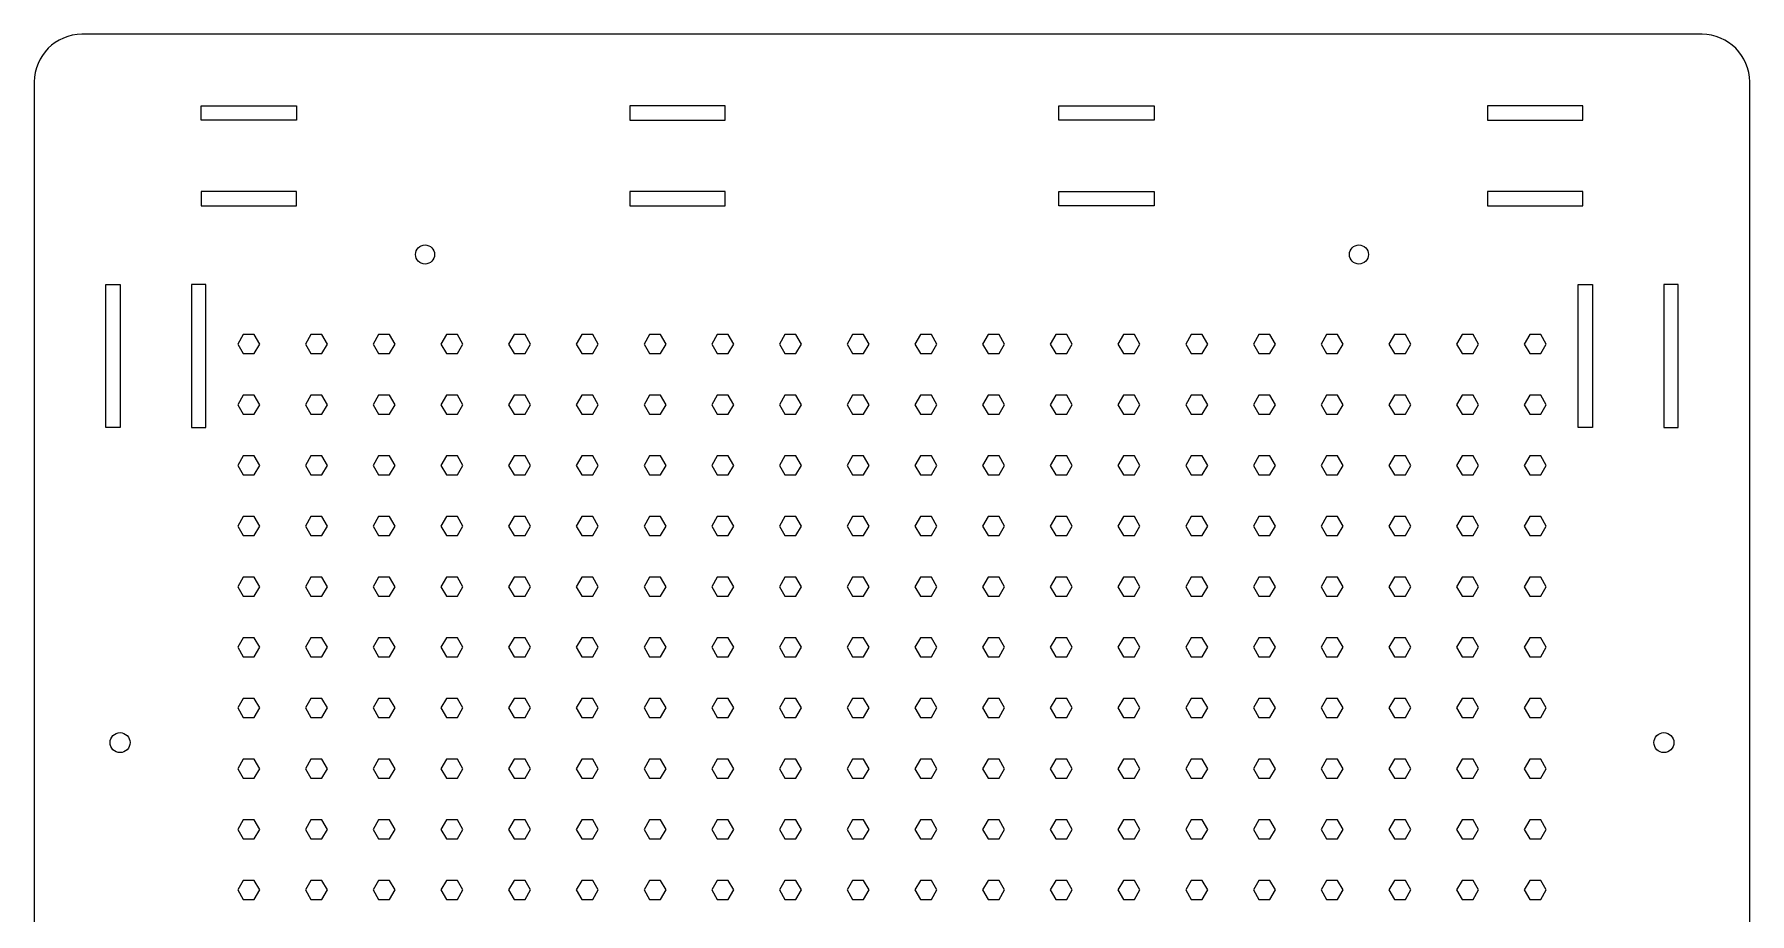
# Model space of a CAD drawing. Header units: millimetres. Extents: x 119 to 479, y 17 to 407.
# Drawn here: x 119.4 to 479.4, y 222.4 to 407 of the extents above; entities that cross this region are included whole.
import ezdxf

# ---------------------------------------------------------------- set-up
doc = ezdxf.new("R2010")
doc.units = ezdxf.units.MM
doc.layers.add('BOT', color=7, linetype='Continuous')
doc.layers.add('Predeterminado', color=7, linetype='Continuous')

# ---------------------------------------------------------------- blocks, each defined once
blk = doc.blocks.new('SE')
at = {"layer": 'BOT', "color": 7, "linetype": 'Continuous'}
for p, q in [((469.42, 406.96), (129.42, 406.96)), ((119.42, 396.96), (119.42, 141.1)), ((479.42, 141.1), (479.42, 396.96)), ((154.42, 388.96), (154.42, 391.96)), ((154.42, 391.96), (174.42, 391.96)), ((174.42, 388.96), (154.42, 388.96)), ((174.42, 391.96), (174.42, 388.96)), ((244.42, 391.96), (244.42, 388.96)), ((264.42, 391.96), (244.42, 391.96)), ((244.42, 388.96), (264.42, 388.96)), ((264.42, 388.96), (264.42, 391.96)), ((334.42, 388.96), (334.42, 391.96)), ((334.42, 391.96), (354.42, 391.96)), ((354.42, 388.96), (334.42, 388.96)), ((354.42, 391.96), (354.42, 388.96)), ((424.42, 391.96), (424.42, 388.96)), ((444.42, 391.96), (424.42, 391.96)), ((424.42, 388.96), (444.42, 388.96)), ((444.42, 388.96), (444.42, 391.96)), ((174.42, 373.96), (154.42, 373.96)), ((154.42, 373.96), (154.42, 370.96)), ((154.42, 370.96), (174.42, 370.96)), ((174.42, 370.96), (174.42, 373.96)), ((244.42, 373.96), (244.42, 370.96)), ((264.42, 373.96), (244.42, 373.96)), ((244.42, 370.96), (264.42, 370.96)), ((264.42, 370.96), (264.42, 373.96)), ((334.42, 370.96), (334.42, 373.96)), ((334.42, 373.96), (354.42, 373.96)), ((354.42, 370.96), (334.42, 370.96)), ((354.42, 373.96), (354.42, 370.96)), ((424.42, 373.96), (424.42, 370.96)), ((444.42, 373.96), (424.42, 373.96)), ((424.42, 370.96), (444.42, 370.96)), ((444.42, 370.96), (444.42, 373.96)), ((134.42, 324.46), (134.42, 354.46)), ((134.42, 354.46), (137.42, 354.46)), ((137.42, 354.46), (137.42, 324.46)), ((155.42, 354.46), (152.42, 354.46)), ((152.42, 354.46), (152.42, 324.46)), ((155.42, 324.46), (155.42, 354.46)), ((443.42, 324.46), (443.42, 354.46)), ((443.42, 354.46), (446.42, 354.46)), ((446.42, 354.46), (446.42, 324.46)), ((464.42, 354.46), (461.42, 354.46)), ((461.42, 354.46), (461.42, 324.46)), ((464.42, 324.46), (464.42, 354.46)), ((163.27, 343.96), (162.12, 341.96)), ((165.58, 343.96), (163.27, 343.96)), ((166.73, 341.96), (165.58, 343.96)), ((177.48, 343.96), (176.33, 341.96)), ((179.79, 343.96), (177.48, 343.96)), ((180.94, 341.96), (179.79, 343.96)), ((191.69, 343.96), (190.54, 341.96)), ((194, 343.96), (191.69, 343.96)), ((195.15, 341.96), (194, 343.96)), ((205.9, 343.96), (204.75, 341.96)), ((208.21, 343.96), (205.9, 343.96)), ((209.37, 341.96), (208.21, 343.96)), ((220.11, 343.96), (218.96, 341.96)), ((222.42, 343.96), (220.11, 343.96)), ((223.58, 341.96), (222.42, 343.96)), ((234.32, 343.96), (233.17, 341.96)), ((236.63, 343.96), (234.32, 343.96)), ((237.79, 341.96), (236.63, 343.96)), ((248.53, 343.96), (247.38, 341.96)), ((250.84, 343.96), (248.53, 343.96)), ((252, 341.96), (250.84, 343.96)), ((262.74, 343.96), (261.59, 341.96)), ((265.05, 343.96), (262.74, 343.96)), ((266.21, 341.96), (265.05, 343.96)), ((276.95, 343.96), (275.8, 341.96)), ((279.26, 343.96), (276.95, 343.96)), ((280.42, 341.96), (279.26, 343.96)), ((291.16, 343.96), (290.01, 341.96)), ((293.47, 343.96), (291.16, 343.96)), ((294.63, 341.96), (293.47, 343.96)), ((305.38, 343.96), (304.22, 341.96)), ((307.68, 343.96), (305.38, 343.96)), ((308.84, 341.96), (307.68, 343.96)), ((319.59, 343.96), (318.43, 341.96)), ((321.89, 343.96), (319.59, 343.96)), ((323.05, 341.96), (321.89, 343.96)), ((333.8, 343.96), (332.64, 341.96)), ((336.11, 343.96), (333.8, 343.96)), ((337.26, 341.96), (336.11, 343.96)), ((348.01, 343.96), (346.85, 341.96)), ((350.32, 343.96), (348.01, 343.96)), ((351.47, 341.96), (350.32, 343.96)), ((362.22, 343.96), (361.06, 341.96)), ((364.53, 343.96), (362.22, 343.96)), ((365.68, 341.96), (364.53, 343.96)), ((376.43, 343.96), (375.27, 341.96)), ((378.74, 343.96), (376.43, 343.96)), ((379.89, 341.96), (378.74, 343.96)), ((390.64, 343.96), (389.48, 341.96)), ((392.95, 343.96), (390.64, 343.96)), ((394.1, 341.96), (392.95, 343.96)), ((404.85, 343.96), (403.69, 341.96)), ((407.16, 343.96), (404.85, 343.96)), ((408.31, 341.96), (407.16, 343.96)), ((419.06, 343.96), (417.9, 341.96)), ((421.37, 343.96), (419.06, 343.96)), ((422.52, 341.96), (421.37, 343.96)), ((433.27, 343.96), (432.12, 341.96)), ((435.58, 343.96), (433.27, 343.96)), ((436.73, 341.96), (435.58, 343.96)), ((162.12, 341.96), (163.27, 339.96)), ((163.27, 339.96), (165.58, 339.96)), ((165.58, 339.96), (166.73, 341.96)), ((176.33, 341.96), (177.48, 339.96)), ((177.48, 339.96), (179.79, 339.96)), ((179.79, 339.96), (180.94, 341.96)), ((190.54, 341.96), (191.69, 339.96)), ((191.69, 339.96), (194, 339.96)), ((194, 339.96), (195.15, 341.96)), ((204.75, 341.96), (205.9, 339.96)), ((205.9, 339.96), (208.21, 339.96)), ((208.21, 339.96), (209.37, 341.96)), ((218.96, 341.96), (220.11, 339.96)), ((220.11, 339.96), (222.42, 339.96)), ((222.42, 339.96), (223.58, 341.96)), ((233.17, 341.96), (234.32, 339.96)), ((234.32, 339.96), (236.63, 339.96)), ((236.63, 339.96), (237.79, 341.96)), ((247.38, 341.96), (248.53, 339.96)), ((248.53, 339.96), (250.84, 339.96)), ((250.84, 339.96), (252, 341.96)), ((261.59, 341.96), (262.74, 339.96)), ((262.74, 339.96), (265.05, 339.96)), ((265.05, 339.96), (266.21, 341.96)), ((275.8, 341.96), (276.95, 339.96)), ((276.95, 339.96), (279.26, 339.96)), ((279.26, 339.96), (280.42, 341.96)), ((290.01, 341.96), (291.16, 339.96)), ((291.16, 339.96), (293.47, 339.96)), ((293.47, 339.96), (294.63, 341.96)), ((304.22, 341.96), (305.38, 339.96)), ((305.38, 339.96), (307.68, 339.96)), ((307.68, 339.96), (308.84, 341.96)), ((318.43, 341.96), (319.59, 339.96)), ((319.59, 339.96), (321.89, 339.96)), ((321.89, 339.96), (323.05, 341.96)), ((332.64, 341.96), (333.8, 339.96)), ((333.8, 339.96), (336.11, 339.96)), ((336.11, 339.96), (337.26, 341.96)), ((346.85, 341.96), (348.01, 339.96)), ((348.01, 339.96), (350.32, 339.96)), ((350.32, 339.96), (351.47, 341.96)), ((361.06, 341.96), (362.22, 339.96)), ((362.22, 339.96), (364.53, 339.96)), ((364.53, 339.96), (365.68, 341.96)), ((375.27, 341.96), (376.43, 339.96)), ((376.43, 339.96), (378.74, 339.96)), ((378.74, 339.96), (379.89, 341.96)), ((389.48, 341.96), (390.64, 339.96)), ((390.64, 339.96), (392.95, 339.96)), ((392.95, 339.96), (394.1, 341.96)), ((403.69, 341.96), (404.85, 339.96)), ((404.85, 339.96), (407.16, 339.96)), ((407.16, 339.96), (408.31, 341.96)), ((417.9, 341.96), (419.06, 339.96)), ((419.06, 339.96), (421.37, 339.96)), ((421.37, 339.96), (422.52, 341.96)), ((432.12, 341.96), (433.27, 339.96)), ((433.27, 339.96), (435.58, 339.96)), ((435.58, 339.96), (436.73, 341.96)), ((163.27, 331.24), (162.12, 329.24)), ((165.58, 331.24), (163.27, 331.24)), ((166.73, 329.24), (165.58, 331.24)), ((177.48, 331.24), (176.33, 329.24)), ((179.79, 331.24), (177.48, 331.24)), ((180.94, 329.24), (179.79, 331.24)), ((191.69, 331.24), (190.54, 329.24)), ((194, 331.24), (191.69, 331.24)), ((195.15, 329.24), (194, 331.24)), ((205.9, 331.24), (204.75, 329.24)), ((208.21, 331.24), (205.9, 331.24)), ((209.37, 329.24), (208.21, 331.24)), ((220.11, 331.24), (218.96, 329.24)), ((222.42, 331.24), (220.11, 331.24)), ((223.58, 329.24), (222.42, 331.24)), ((234.32, 331.24), (233.17, 329.24)), ((236.63, 331.24), (234.32, 331.24)), ((237.79, 329.24), (236.63, 331.24)), ((248.53, 331.24), (247.38, 329.24)), ((250.84, 331.24), (248.53, 331.24)), ((252, 329.24), (250.84, 331.24)), ((262.74, 331.24), (261.59, 329.24)), ((265.05, 331.24), (262.74, 331.24)), ((266.21, 329.24), (265.05, 331.24)), ((276.95, 331.24), (275.8, 329.24)), ((279.26, 331.24), (276.95, 331.24)), ((280.42, 329.24), (279.26, 331.24)), ((291.16, 331.24), (290.01, 329.24)), ((293.47, 331.24), (291.16, 331.24)), ((294.63, 329.24), (293.47, 331.24)), ((305.38, 331.24), (304.22, 329.24)), ((307.68, 331.24), (305.38, 331.24)), ((308.84, 329.24), (307.68, 331.24)), ((319.59, 331.24), (318.43, 329.24)), ((321.89, 331.24), (319.59, 331.24)), ((323.05, 329.24), (321.89, 331.24)), ((333.8, 331.24), (332.64, 329.24)), ((336.11, 331.24), (333.8, 331.24)), ((337.26, 329.24), (336.11, 331.24)), ((348.01, 331.24), (346.85, 329.24)), ((350.32, 331.24), (348.01, 331.24)), ((351.47, 329.24), (350.32, 331.24)), ((362.22, 331.24), (361.06, 329.24)), ((364.53, 331.24), (362.22, 331.24)), ((365.68, 329.24), (364.53, 331.24)), ((376.43, 331.24), (375.27, 329.24)), ((378.74, 331.24), (376.43, 331.24)), ((379.89, 329.24), (378.74, 331.24)), ((390.64, 331.24), (389.48, 329.24)), ((392.95, 331.24), (390.64, 331.24)), ((394.1, 329.24), (392.95, 331.24)), ((404.85, 331.24), (403.69, 329.24)), ((407.16, 331.24), (404.85, 331.24)), ((408.31, 329.24), (407.16, 331.24)), ((419.06, 331.24), (417.9, 329.24)), ((421.37, 331.24), (419.06, 331.24)), ((422.52, 329.24), (421.37, 331.24)), ((433.27, 331.24), (432.12, 329.24)), ((435.58, 331.24), (433.27, 331.24)), ((436.73, 329.24), (435.58, 331.24)), ((162.12, 329.24), (163.27, 327.24)), ((165.58, 327.24), (166.73, 329.24)), ((176.33, 329.24), (177.48, 327.24)), ((179.79, 327.24), (180.94, 329.24)), ((190.54, 329.24), (191.69, 327.24)), ((194, 327.24), (195.15, 329.24)), ((204.75, 329.24), (205.9, 327.24)), ((208.21, 327.24), (209.37, 329.24)), ((218.96, 329.24), (220.11, 327.24)), ((222.42, 327.24), (223.58, 329.24)), ((233.17, 329.24), (234.32, 327.24)), ((236.63, 327.24), (237.79, 329.24)), ((247.38, 329.24), (248.53, 327.24)), ((250.84, 327.24), (252, 329.24)), ((261.59, 329.24), (262.74, 327.24)), ((265.05, 327.24), (266.21, 329.24)), ((275.8, 329.24), (276.95, 327.24)), ((279.26, 327.24), (280.42, 329.24)), ((290.01, 329.24), (291.16, 327.24)), ((293.47, 327.24), (294.63, 329.24)), ((304.22, 329.24), (305.38, 327.24)), ((307.68, 327.24), (308.84, 329.24)), ((318.43, 329.24), (319.59, 327.24)), ((321.89, 327.24), (323.05, 329.24)), ((332.64, 329.24), (333.8, 327.24)), ((336.11, 327.24), (337.26, 329.24)), ((346.85, 329.24), (348.01, 327.24)), ((350.32, 327.24), (351.47, 329.24)), ((361.06, 329.24), (362.22, 327.24)), ((364.53, 327.24), (365.68, 329.24)), ((375.27, 329.24), (376.43, 327.24)), ((378.74, 327.24), (379.89, 329.24)), ((389.48, 329.24), (390.64, 327.24)), ((392.95, 327.24), (394.1, 329.24)), ((403.69, 329.24), (404.85, 327.24)), ((407.16, 327.24), (408.31, 329.24)), ((417.9, 329.24), (419.06, 327.24)), ((421.37, 327.24), (422.52, 329.24)), ((432.12, 329.24), (433.27, 327.24)), ((435.58, 327.24), (436.73, 329.24)), ((137.42, 324.46), (134.42, 324.46)), ((152.42, 324.46), (155.42, 324.46)), ((163.27, 327.24), (165.58, 327.24)), ((177.48, 327.24), (179.79, 327.24)), ((191.69, 327.24), (194, 327.24)), ((205.9, 327.24), (208.21, 327.24)), ((220.11, 327.24), (222.42, 327.24)), ((234.32, 327.24), (236.63, 327.24)), ((248.53, 327.24), (250.84, 327.24)), ((262.74, 327.24), (265.05, 327.24)), ((276.95, 327.24), (279.26, 327.24)), ((291.16, 327.24), (293.47, 327.24)), ((305.38, 327.24), (307.68, 327.24)), ((319.59, 327.24), (321.89, 327.24)), ((333.8, 327.24), (336.11, 327.24)), ((348.01, 327.24), (350.32, 327.24)), ((362.22, 327.24), (364.53, 327.24)), ((376.43, 327.24), (378.74, 327.24)), ((390.64, 327.24), (392.95, 327.24)), ((404.85, 327.24), (407.16, 327.24)), ((419.06, 327.24), (421.37, 327.24)), ((433.27, 327.24), (435.58, 327.24)), ((446.42, 324.46), (443.42, 324.46)), ((461.42, 324.46), (464.42, 324.46)), ((163.27, 318.51), (162.12, 316.51)), ((165.58, 318.51), (163.27, 318.51)), ((166.73, 316.51), (165.58, 318.51)), ((177.48, 318.51), (176.33, 316.51)), ((179.79, 318.51), (177.48, 318.51)), ((180.94, 316.51), (179.79, 318.51)), ((191.69, 318.51), (190.54, 316.51)), ((194, 318.51), (191.69, 318.51)), ((195.15, 316.51), (194, 318.51)), ((205.9, 318.51), (204.75, 316.51)), ((208.21, 318.51), (205.9, 318.51)), ((209.37, 316.51), (208.21, 318.51)), ((220.11, 318.51), (218.96, 316.51)), ((222.42, 318.51), (220.11, 318.51)), ((223.58, 316.51), (222.42, 318.51)), ((234.32, 318.51), (233.17, 316.51)), ((236.63, 318.51), (234.32, 318.51)), ((237.79, 316.51), (236.63, 318.51)), ((248.53, 318.51), (247.38, 316.51)), ((250.84, 318.51), (248.53, 318.51)), ((252, 316.51), (250.84, 318.51)), ((262.74, 318.51), (261.59, 316.51)), ((265.05, 318.51), (262.74, 318.51)), ((266.21, 316.51), (265.05, 318.51)), ((276.95, 318.51), (275.8, 316.51)), ((279.26, 318.51), (276.95, 318.51)), ((280.42, 316.51), (279.26, 318.51)), ((291.16, 318.51), (290.01, 316.51)), ((293.47, 318.51), (291.16, 318.51)), ((294.63, 316.51), (293.47, 318.51)), ((305.38, 318.51), (304.22, 316.51)), ((307.68, 318.51), (305.38, 318.51)), ((308.84, 316.51), (307.68, 318.51)), ((319.59, 318.51), (318.43, 316.51)), ((321.89, 318.51), (319.59, 318.51)), ((323.05, 316.51), (321.89, 318.51)), ((333.8, 318.51), (332.64, 316.51)), ((336.11, 318.51), (333.8, 318.51)), ((337.26, 316.51), (336.11, 318.51)), ((348.01, 318.51), (346.85, 316.51)), ((350.32, 318.51), (348.01, 318.51)), ((351.47, 316.51), (350.32, 318.51)), ((362.22, 318.51), (361.06, 316.51)), ((364.53, 318.51), (362.22, 318.51)), ((365.68, 316.51), (364.53, 318.51)), ((376.43, 318.51), (375.27, 316.51)), ((378.74, 318.51), (376.43, 318.51)), ((379.89, 316.51), (378.74, 318.51)), ((390.64, 318.51), (389.48, 316.51)), ((392.95, 318.51), (390.64, 318.51)), ((394.1, 316.51), (392.95, 318.51)), ((404.85, 318.51), (403.69, 316.51)), ((407.16, 318.51), (404.85, 318.51)), ((408.31, 316.51), (407.16, 318.51)), ((419.06, 318.51), (417.9, 316.51)), ((421.37, 318.51), (419.06, 318.51)), ((422.52, 316.51), (421.37, 318.51)), ((433.27, 318.51), (432.12, 316.51)), ((435.58, 318.51), (433.27, 318.51)), ((436.73, 316.51), (435.58, 318.51)), ((162.12, 316.51), (163.27, 314.51)), ((163.27, 314.51), (165.58, 314.51)), ((165.58, 314.51), (166.73, 316.51)), ((176.33, 316.51), (177.48, 314.51)), ((177.48, 314.51), (179.79, 314.51)), ((179.79, 314.51), (180.94, 316.51)), ((190.54, 316.51), (191.69, 314.51)), ((191.69, 314.51), (194, 314.51)), ((194, 314.51), (195.15, 316.51)), ((204.75, 316.51), (205.9, 314.51)), ((205.9, 314.51), (208.21, 314.51)), ((208.21, 314.51), (209.37, 316.51)), ((218.96, 316.51), (220.11, 314.51)), ((220.11, 314.51), (222.42, 314.51)), ((222.42, 314.51), (223.58, 316.51)), ((233.17, 316.51), (234.32, 314.51)), ((234.32, 314.51), (236.63, 314.51)), ((236.63, 314.51), (237.79, 316.51)), ((247.38, 316.51), (248.53, 314.51)), ((248.53, 314.51), (250.84, 314.51)), ((250.84, 314.51), (252, 316.51)), ((261.59, 316.51), (262.74, 314.51)), ((262.74, 314.51), (265.05, 314.51)), ((265.05, 314.51), (266.21, 316.51)), ((275.8, 316.51), (276.95, 314.51)), ((276.95, 314.51), (279.26, 314.51)), ((279.26, 314.51), (280.42, 316.51)), ((290.01, 316.51), (291.16, 314.51)), ((291.16, 314.51), (293.47, 314.51)), ((293.47, 314.51), (294.63, 316.51)), ((304.22, 316.51), (305.38, 314.51)), ((305.38, 314.51), (307.68, 314.51)), ((307.68, 314.51), (308.84, 316.51)), ((318.43, 316.51), (319.59, 314.51)), ((319.59, 314.51), (321.89, 314.51)), ((321.89, 314.51), (323.05, 316.51)), ((332.64, 316.51), (333.8, 314.51)), ((333.8, 314.51), (336.11, 314.51)), ((336.11, 314.51), (337.26, 316.51)), ((346.85, 316.51), (348.01, 314.51)), ((348.01, 314.51), (350.32, 314.51)), ((350.32, 314.51), (351.47, 316.51)), ((361.06, 316.51), (362.22, 314.51)), ((362.22, 314.51), (364.53, 314.51)), ((364.53, 314.51), (365.68, 316.51)), ((375.27, 316.51), (376.43, 314.51)), ((376.43, 314.51), (378.74, 314.51)), ((378.74, 314.51), (379.89, 316.51)), ((389.48, 316.51), (390.64, 314.51)), ((390.64, 314.51), (392.95, 314.51)), ((392.95, 314.51), (394.1, 316.51)), ((403.69, 316.51), (404.85, 314.51)), ((404.85, 314.51), (407.16, 314.51)), ((407.16, 314.51), (408.31, 316.51)), ((417.9, 316.51), (419.06, 314.51)), ((419.06, 314.51), (421.37, 314.51)), ((421.37, 314.51), (422.52, 316.51)), ((432.12, 316.51), (433.27, 314.51)), ((433.27, 314.51), (435.58, 314.51)), ((435.58, 314.51), (436.73, 316.51)), ((163.27, 305.78), (162.12, 303.78)), ((162.12, 303.78), (163.27, 301.78)), ((165.58, 305.78), (163.27, 305.78)), ((166.73, 303.78), (165.58, 305.78)), ((165.58, 301.78), (166.73, 303.78)), ((177.48, 305.78), (176.33, 303.78)), ((176.33, 303.78), (177.48, 301.78)), ((179.79, 305.78), (177.48, 305.78)), ((180.94, 303.78), (179.79, 305.78)), ((179.79, 301.78), (180.94, 303.78)), ((191.69, 305.78), (190.54, 303.78)), ((190.54, 303.78), (191.69, 301.78)), ((194, 305.78), (191.69, 305.78)), ((195.15, 303.78), (194, 305.78)), ((194, 301.78), (195.15, 303.78)), ((205.9, 305.78), (204.75, 303.78)), ((204.75, 303.78), (205.9, 301.78)), ((208.21, 305.78), (205.9, 305.78)), ((209.37, 303.78), (208.21, 305.78)), ((208.21, 301.78), (209.37, 303.78)), ((220.11, 305.78), (218.96, 303.78)), ((218.96, 303.78), (220.11, 301.78)), ((222.42, 305.78), (220.11, 305.78)), ((223.58, 303.78), (222.42, 305.78)), ((222.42, 301.78), (223.58, 303.78)), ((234.32, 305.78), (233.17, 303.78)), ((233.17, 303.78), (234.32, 301.78)), ((236.63, 305.78), (234.32, 305.78)), ((237.79, 303.78), (236.63, 305.78)), ((236.63, 301.78), (237.79, 303.78)), ((248.53, 305.78), (247.38, 303.78)), ((247.38, 303.78), (248.53, 301.78)), ((250.84, 305.78), (248.53, 305.78)), ((252, 303.78), (250.84, 305.78)), ((250.84, 301.78), (252, 303.78)), ((262.74, 305.78), (261.59, 303.78)), ((261.59, 303.78), (262.74, 301.78)), ((265.05, 305.78), (262.74, 305.78)), ((266.21, 303.78), (265.05, 305.78)), ((265.05, 301.78), (266.21, 303.78)), ((276.95, 305.78), (275.8, 303.78)), ((275.8, 303.78), (276.95, 301.78)), ((279.26, 305.78), (276.95, 305.78)), ((280.42, 303.78), (279.26, 305.78)), ((279.26, 301.78), (280.42, 303.78)), ((291.16, 305.78), (290.01, 303.78)), ((290.01, 303.78), (291.16, 301.78)), ((293.47, 305.78), (291.16, 305.78)), ((294.63, 303.78), (293.47, 305.78)), ((293.47, 301.78), (294.63, 303.78)), ((305.38, 305.78), (304.22, 303.78)), ((304.22, 303.78), (305.38, 301.78)), ((307.68, 305.78), (305.38, 305.78)), ((308.84, 303.78), (307.68, 305.78)), ((307.68, 301.78), (308.84, 303.78)), ((319.59, 305.78), (318.43, 303.78)), ((318.43, 303.78), (319.59, 301.78)), ((321.89, 305.78), (319.59, 305.78)), ((323.05, 303.78), (321.89, 305.78)), ((321.89, 301.78), (323.05, 303.78)), ((333.8, 305.78), (332.64, 303.78)), ((332.64, 303.78), (333.8, 301.78)), ((336.11, 305.78), (333.8, 305.78)), ((337.26, 303.78), (336.11, 305.78)), ((336.11, 301.78), (337.26, 303.78)), ((348.01, 305.78), (346.85, 303.78)), ((346.85, 303.78), (348.01, 301.78)), ((350.32, 305.78), (348.01, 305.78)), ((351.47, 303.78), (350.32, 305.78)), ((350.32, 301.78), (351.47, 303.78)), ((362.22, 305.78), (361.06, 303.78)), ((361.06, 303.78), (362.22, 301.78)), ((364.53, 305.78), (362.22, 305.78)), ((365.68, 303.78), (364.53, 305.78)), ((364.53, 301.78), (365.68, 303.78)), ((376.43, 305.78), (375.27, 303.78)), ((375.27, 303.78), (376.43, 301.78)), ((378.74, 305.78), (376.43, 305.78)), ((379.89, 303.78), (378.74, 305.78)), ((378.74, 301.78), (379.89, 303.78)), ((390.64, 305.78), (389.48, 303.78)), ((389.48, 303.78), (390.64, 301.78)), ((392.95, 305.78), (390.64, 305.78)), ((394.1, 303.78), (392.95, 305.78)), ((392.95, 301.78), (394.1, 303.78)), ((404.85, 305.78), (403.69, 303.78)), ((403.69, 303.78), (404.85, 301.78)), ((407.16, 305.78), (404.85, 305.78)), ((408.31, 303.78), (407.16, 305.78)), ((407.16, 301.78), (408.31, 303.78)), ((419.06, 305.78), (417.9, 303.78)), ((417.9, 303.78), (419.06, 301.78)), ((421.37, 305.78), (419.06, 305.78)), ((422.52, 303.78), (421.37, 305.78)), ((421.37, 301.78), (422.52, 303.78)), ((433.27, 305.78), (432.12, 303.78)), ((432.12, 303.78), (433.27, 301.78)), ((435.58, 305.78), (433.27, 305.78)), ((436.73, 303.78), (435.58, 305.78)), ((435.58, 301.78), (436.73, 303.78)), ((163.27, 301.78), (165.58, 301.78)), ((177.48, 301.78), (179.79, 301.78)), ((191.69, 301.78), (194, 301.78)), ((205.9, 301.78), (208.21, 301.78)), ((220.11, 301.78), (222.42, 301.78)), ((234.32, 301.78), (236.63, 301.78)), ((248.53, 301.78), (250.84, 301.78)), ((262.74, 301.78), (265.05, 301.78)), ((276.95, 301.78), (279.26, 301.78)), ((291.16, 301.78), (293.47, 301.78)), ((305.38, 301.78), (307.68, 301.78)), ((319.59, 301.78), (321.89, 301.78)), ((333.8, 301.78), (336.11, 301.78)), ((348.01, 301.78), (350.32, 301.78)), ((362.22, 301.78), (364.53, 301.78)), ((376.43, 301.78), (378.74, 301.78)), ((390.64, 301.78), (392.95, 301.78)), ((404.85, 301.78), (407.16, 301.78)), ((419.06, 301.78), (421.37, 301.78)), ((433.27, 301.78), (435.58, 301.78)), ((163.27, 293.05), (162.12, 291.05)), ((165.58, 293.05), (163.27, 293.05)), ((166.73, 291.05), (165.58, 293.05)), ((177.48, 293.05), (176.33, 291.05)), ((179.79, 293.05), (177.48, 293.05)), ((180.94, 291.05), (179.79, 293.05)), ((191.69, 293.05), (190.54, 291.05)), ((194, 293.05), (191.69, 293.05)), ((195.15, 291.05), (194, 293.05)), ((205.9, 293.05), (204.75, 291.05)), ((208.21, 293.05), (205.9, 293.05)), ((209.37, 291.05), (208.21, 293.05)), ((220.11, 293.05), (218.96, 291.05)), ((222.42, 293.05), (220.11, 293.05)), ((223.58, 291.05), (222.42, 293.05)), ((234.32, 293.05), (233.17, 291.05)), ((236.63, 293.05), (234.32, 293.05)), ((237.79, 291.05), (236.63, 293.05)), ((248.53, 293.05), (247.38, 291.05)), ((250.84, 293.05), (248.53, 293.05)), ((252, 291.05), (250.84, 293.05)), ((262.74, 293.05), (261.59, 291.05)), ((265.05, 293.05), (262.74, 293.05)), ((266.21, 291.05), (265.05, 293.05)), ((276.95, 293.05), (275.8, 291.05)), ((279.26, 293.05), (276.95, 293.05)), ((280.42, 291.05), (279.26, 293.05)), ((291.16, 293.05), (290.01, 291.05)), ((293.47, 293.05), (291.16, 293.05)), ((294.63, 291.05), (293.47, 293.05)), ((305.38, 293.05), (304.22, 291.05)), ((307.68, 293.05), (305.38, 293.05)), ((308.84, 291.05), (307.68, 293.05)), ((319.59, 293.05), (318.43, 291.05)), ((321.89, 293.05), (319.59, 293.05)), ((323.05, 291.05), (321.89, 293.05)), ((333.8, 293.05), (332.64, 291.05)), ((336.11, 293.05), (333.8, 293.05)), ((337.26, 291.05), (336.11, 293.05)), ((348.01, 293.05), (346.85, 291.05)), ((350.32, 293.05), (348.01, 293.05)), ((351.47, 291.05), (350.32, 293.05)), ((362.22, 293.05), (361.06, 291.05)), ((364.53, 293.05), (362.22, 293.05)), ((365.68, 291.05), (364.53, 293.05)), ((376.43, 293.05), (375.27, 291.05)), ((378.74, 293.05), (376.43, 293.05)), ((379.89, 291.05), (378.74, 293.05)), ((390.64, 293.05), (389.48, 291.05)), ((392.95, 293.05), (390.64, 293.05)), ((394.1, 291.05), (392.95, 293.05)), ((404.85, 293.05), (403.69, 291.05)), ((407.16, 293.05), (404.85, 293.05)), ((408.31, 291.05), (407.16, 293.05)), ((419.06, 293.05), (417.9, 291.05)), ((421.37, 293.05), (419.06, 293.05)), ((422.52, 291.05), (421.37, 293.05)), ((433.27, 293.05), (432.12, 291.05)), ((435.58, 293.05), (433.27, 293.05)), ((436.73, 291.05), (435.58, 293.05)), ((162.12, 291.05), (163.27, 289.05)), ((163.27, 289.05), (165.58, 289.05)), ((165.58, 289.05), (166.73, 291.05)), ((176.33, 291.05), (177.48, 289.05)), ((177.48, 289.05), (179.79, 289.05)), ((179.79, 289.05), (180.94, 291.05)), ((190.54, 291.05), (191.69, 289.05)), ((191.69, 289.05), (194, 289.05)), ((194, 289.05), (195.15, 291.05)), ((204.75, 291.05), (205.9, 289.05)), ((205.9, 289.05), (208.21, 289.05)), ((208.21, 289.05), (209.37, 291.05)), ((218.96, 291.05), (220.11, 289.05)), ((220.11, 289.05), (222.42, 289.05)), ((222.42, 289.05), (223.58, 291.05)), ((233.17, 291.05), (234.32, 289.05)), ((234.32, 289.05), (236.63, 289.05)), ((236.63, 289.05), (237.79, 291.05)), ((247.38, 291.05), (248.53, 289.05)), ((248.53, 289.05), (250.84, 289.05)), ((250.84, 289.05), (252, 291.05)), ((261.59, 291.05), (262.74, 289.05)), ((262.74, 289.05), (265.05, 289.05)), ((265.05, 289.05), (266.21, 291.05)), ((275.8, 291.05), (276.95, 289.05)), ((276.95, 289.05), (279.26, 289.05)), ((279.26, 289.05), (280.42, 291.05)), ((290.01, 291.05), (291.16, 289.05)), ((291.16, 289.05), (293.47, 289.05)), ((293.47, 289.05), (294.63, 291.05)), ((304.22, 291.05), (305.38, 289.05)), ((305.38, 289.05), (307.68, 289.05)), ((307.68, 289.05), (308.84, 291.05)), ((318.43, 291.05), (319.59, 289.05)), ((319.59, 289.05), (321.89, 289.05)), ((321.89, 289.05), (323.05, 291.05)), ((332.64, 291.05), (333.8, 289.05)), ((333.8, 289.05), (336.11, 289.05)), ((336.11, 289.05), (337.26, 291.05)), ((346.85, 291.05), (348.01, 289.05)), ((348.01, 289.05), (350.32, 289.05)), ((350.32, 289.05), (351.47, 291.05)), ((361.06, 291.05), (362.22, 289.05)), ((362.22, 289.05), (364.53, 289.05)), ((364.53, 289.05), (365.68, 291.05)), ((375.27, 291.05), (376.43, 289.05)), ((376.43, 289.05), (378.74, 289.05)), ((378.74, 289.05), (379.89, 291.05)), ((389.48, 291.05), (390.64, 289.05)), ((390.64, 289.05), (392.95, 289.05)), ((392.95, 289.05), (394.1, 291.05)), ((403.69, 291.05), (404.85, 289.05)), ((404.85, 289.05), (407.16, 289.05)), ((407.16, 289.05), (408.31, 291.05)), ((417.9, 291.05), (419.06, 289.05)), ((419.06, 289.05), (421.37, 289.05)), ((421.37, 289.05), (422.52, 291.05)), ((432.12, 291.05), (433.27, 289.05)), ((433.27, 289.05), (435.58, 289.05)), ((435.58, 289.05), (436.73, 291.05)), ((163.27, 280.33), (162.12, 278.33)), ((162.12, 278.33), (163.27, 276.33)), ((165.58, 280.33), (163.27, 280.33)), ((166.73, 278.33), (165.58, 280.33)), ((165.58, 276.33), (166.73, 278.33)), ((177.48, 280.33), (176.33, 278.33)), ((176.33, 278.33), (177.48, 276.33)), ((179.79, 280.33), (177.48, 280.33)), ((180.94, 278.33), (179.79, 280.33)), ((179.79, 276.33), (180.94, 278.33)), ((191.69, 280.33), (190.54, 278.33)), ((190.54, 278.33), (191.69, 276.33)), ((194, 280.33), (191.69, 280.33)), ((195.15, 278.33), (194, 280.33)), ((194, 276.33), (195.15, 278.33)), ((205.9, 280.33), (204.75, 278.33)), ((204.75, 278.33), (205.9, 276.33)), ((208.21, 280.33), (205.9, 280.33)), ((209.37, 278.33), (208.21, 280.33)), ((208.21, 276.33), (209.37, 278.33)), ((220.11, 280.33), (218.96, 278.33)), ((218.96, 278.33), (220.11, 276.33)), ((222.42, 280.33), (220.11, 280.33)), ((223.58, 278.33), (222.42, 280.33)), ((222.42, 276.33), (223.58, 278.33)), ((234.32, 280.33), (233.17, 278.33)), ((233.17, 278.33), (234.32, 276.33)), ((236.63, 280.33), (234.32, 280.33)), ((237.79, 278.33), (236.63, 280.33)), ((236.63, 276.33), (237.79, 278.33)), ((248.53, 280.33), (247.38, 278.33)), ((247.38, 278.33), (248.53, 276.33)), ((250.84, 280.33), (248.53, 280.33)), ((252, 278.33), (250.84, 280.33)), ((250.84, 276.33), (252, 278.33)), ((262.74, 280.33), (261.59, 278.33)), ((261.59, 278.33), (262.74, 276.33)), ((265.05, 280.33), (262.74, 280.33)), ((266.21, 278.33), (265.05, 280.33)), ((265.05, 276.33), (266.21, 278.33)), ((276.95, 280.33), (275.8, 278.33)), ((275.8, 278.33), (276.95, 276.33)), ((279.26, 280.33), (276.95, 280.33)), ((280.42, 278.33), (279.26, 280.33)), ((279.26, 276.33), (280.42, 278.33)), ((291.16, 280.33), (290.01, 278.33)), ((290.01, 278.33), (291.16, 276.33)), ((293.47, 280.33), (291.16, 280.33)), ((294.63, 278.33), (293.47, 280.33)), ((293.47, 276.33), (294.63, 278.33)), ((305.38, 280.33), (304.22, 278.33)), ((304.22, 278.33), (305.38, 276.33)), ((307.68, 280.33), (305.38, 280.33)), ((308.84, 278.33), (307.68, 280.33)), ((307.68, 276.33), (308.84, 278.33)), ((319.59, 280.33), (318.43, 278.33)), ((318.43, 278.33), (319.59, 276.33)), ((321.89, 280.33), (319.59, 280.33)), ((323.05, 278.33), (321.89, 280.33)), ((321.89, 276.33), (323.05, 278.33)), ((333.8, 280.33), (332.64, 278.33)), ((332.64, 278.33), (333.8, 276.33)), ((336.11, 280.33), (333.8, 280.33)), ((337.26, 278.33), (336.11, 280.33)), ((336.11, 276.33), (337.26, 278.33)), ((348.01, 280.33), (346.85, 278.33)), ((346.85, 278.33), (348.01, 276.33)), ((350.32, 280.33), (348.01, 280.33)), ((351.47, 278.33), (350.32, 280.33)), ((350.32, 276.33), (351.47, 278.33)), ((362.22, 280.33), (361.06, 278.33)), ((361.06, 278.33), (362.22, 276.33)), ((364.53, 280.33), (362.22, 280.33)), ((365.68, 278.33), (364.53, 280.33)), ((364.53, 276.33), (365.68, 278.33)), ((376.43, 280.33), (375.27, 278.33)), ((375.27, 278.33), (376.43, 276.33)), ((378.74, 280.33), (376.43, 280.33)), ((379.89, 278.33), (378.74, 280.33)), ((378.74, 276.33), (379.89, 278.33)), ((390.64, 280.33), (389.48, 278.33)), ((389.48, 278.33), (390.64, 276.33)), ((392.95, 280.33), (390.64, 280.33)), ((394.1, 278.33), (392.95, 280.33)), ((392.95, 276.33), (394.1, 278.33)), ((404.85, 280.33), (403.69, 278.33)), ((403.69, 278.33), (404.85, 276.33)), ((407.16, 280.33), (404.85, 280.33)), ((408.31, 278.33), (407.16, 280.33)), ((407.16, 276.33), (408.31, 278.33)), ((419.06, 280.33), (417.9, 278.33)), ((417.9, 278.33), (419.06, 276.33)), ((421.37, 280.33), (419.06, 280.33)), ((422.52, 278.33), (421.37, 280.33)), ((421.37, 276.33), (422.52, 278.33)), ((433.27, 280.33), (432.12, 278.33)), ((432.12, 278.33), (433.27, 276.33)), ((435.58, 280.33), (433.27, 280.33)), ((436.73, 278.33), (435.58, 280.33)), ((435.58, 276.33), (436.73, 278.33)), ((163.27, 276.33), (165.58, 276.33)), ((177.48, 276.33), (179.79, 276.33)), ((191.69, 276.33), (194, 276.33)), ((205.9, 276.33), (208.21, 276.33)), ((220.11, 276.33), (222.42, 276.33)), ((234.32, 276.33), (236.63, 276.33)), ((248.53, 276.33), (250.84, 276.33)), ((262.74, 276.33), (265.05, 276.33)), ((276.95, 276.33), (279.26, 276.33)), ((291.16, 276.33), (293.47, 276.33)), ((305.38, 276.33), (307.68, 276.33)), ((319.59, 276.33), (321.89, 276.33)), ((333.8, 276.33), (336.11, 276.33)), ((348.01, 276.33), (350.32, 276.33)), ((362.22, 276.33), (364.53, 276.33)), ((376.43, 276.33), (378.74, 276.33)), ((390.64, 276.33), (392.95, 276.33)), ((404.85, 276.33), (407.16, 276.33)), ((419.06, 276.33), (421.37, 276.33)), ((433.27, 276.33), (435.58, 276.33)), ((163.27, 267.6), (162.12, 265.6)), ((165.58, 267.6), (163.27, 267.6)), ((166.73, 265.6), (165.58, 267.6)), ((177.48, 267.6), (176.33, 265.6)), ((179.79, 267.6), (177.48, 267.6)), ((180.94, 265.6), (179.79, 267.6)), ((191.69, 267.6), (190.54, 265.6)), ((194, 267.6), (191.69, 267.6)), ((195.15, 265.6), (194, 267.6)), ((205.9, 267.6), (204.75, 265.6)), ((208.21, 267.6), (205.9, 267.6)), ((209.37, 265.6), (208.21, 267.6)), ((220.11, 267.6), (218.96, 265.6)), ((222.42, 267.6), (220.11, 267.6)), ((223.58, 265.6), (222.42, 267.6)), ((234.32, 267.6), (233.17, 265.6)), ((236.63, 267.6), (234.32, 267.6)), ((237.79, 265.6), (236.63, 267.6)), ((248.53, 267.6), (247.38, 265.6)), ((250.84, 267.6), (248.53, 267.6)), ((252, 265.6), (250.84, 267.6)), ((262.74, 267.6), (261.59, 265.6)), ((265.05, 267.6), (262.74, 267.6)), ((266.21, 265.6), (265.05, 267.6)), ((276.95, 267.6), (275.8, 265.6)), ((279.26, 267.6), (276.95, 267.6)), ((280.42, 265.6), (279.26, 267.6)), ((291.16, 267.6), (290.01, 265.6)), ((293.47, 267.6), (291.16, 267.6)), ((294.63, 265.6), (293.47, 267.6)), ((305.38, 267.6), (304.22, 265.6)), ((307.68, 267.6), (305.38, 267.6)), ((308.84, 265.6), (307.68, 267.6)), ((319.59, 267.6), (318.43, 265.6)), ((321.89, 267.6), (319.59, 267.6)), ((323.05, 265.6), (321.89, 267.6)), ((333.8, 267.6), (332.64, 265.6)), ((336.11, 267.6), (333.8, 267.6)), ((337.26, 265.6), (336.11, 267.6)), ((348.01, 267.6), (346.85, 265.6)), ((350.32, 267.6), (348.01, 267.6)), ((351.47, 265.6), (350.32, 267.6)), ((362.22, 267.6), (361.06, 265.6)), ((364.53, 267.6), (362.22, 267.6)), ((365.68, 265.6), (364.53, 267.6)), ((376.43, 267.6), (375.27, 265.6)), ((378.74, 267.6), (376.43, 267.6)), ((379.89, 265.6), (378.74, 267.6)), ((390.64, 267.6), (389.48, 265.6)), ((392.95, 267.6), (390.64, 267.6)), ((394.1, 265.6), (392.95, 267.6)), ((404.85, 267.6), (403.69, 265.6)), ((407.16, 267.6), (404.85, 267.6)), ((408.31, 265.6), (407.16, 267.6)), ((419.06, 267.6), (417.9, 265.6)), ((421.37, 267.6), (419.06, 267.6)), ((422.52, 265.6), (421.37, 267.6)), ((433.27, 267.6), (432.12, 265.6)), ((435.58, 267.6), (433.27, 267.6)), ((436.73, 265.6), (435.58, 267.6)), ((162.12, 265.6), (163.27, 263.6)), ((163.27, 263.6), (165.58, 263.6)), ((165.58, 263.6), (166.73, 265.6)), ((176.33, 265.6), (177.48, 263.6)), ((177.48, 263.6), (179.79, 263.6)), ((179.79, 263.6), (180.94, 265.6)), ((190.54, 265.6), (191.69, 263.6)), ((191.69, 263.6), (194, 263.6)), ((194, 263.6), (195.15, 265.6)), ((204.75, 265.6), (205.9, 263.6)), ((205.9, 263.6), (208.21, 263.6)), ((208.21, 263.6), (209.37, 265.6)), ((218.96, 265.6), (220.11, 263.6)), ((220.11, 263.6), (222.42, 263.6)), ((222.42, 263.6), (223.58, 265.6)), ((233.17, 265.6), (234.32, 263.6)), ((234.32, 263.6), (236.63, 263.6)), ((236.63, 263.6), (237.79, 265.6)), ((247.38, 265.6), (248.53, 263.6)), ((248.53, 263.6), (250.84, 263.6)), ((250.84, 263.6), (252, 265.6)), ((261.59, 265.6), (262.74, 263.6)), ((262.74, 263.6), (265.05, 263.6)), ((265.05, 263.6), (266.21, 265.6)), ((275.8, 265.6), (276.95, 263.6)), ((276.95, 263.6), (279.26, 263.6)), ((279.26, 263.6), (280.42, 265.6)), ((290.01, 265.6), (291.16, 263.6)), ((291.16, 263.6), (293.47, 263.6)), ((293.47, 263.6), (294.63, 265.6)), ((304.22, 265.6), (305.38, 263.6)), ((305.38, 263.6), (307.68, 263.6)), ((307.68, 263.6), (308.84, 265.6)), ((318.43, 265.6), (319.59, 263.6)), ((319.59, 263.6), (321.89, 263.6)), ((321.89, 263.6), (323.05, 265.6)), ((332.64, 265.6), (333.8, 263.6)), ((333.8, 263.6), (336.11, 263.6)), ((336.11, 263.6), (337.26, 265.6)), ((346.85, 265.6), (348.01, 263.6)), ((348.01, 263.6), (350.32, 263.6)), ((350.32, 263.6), (351.47, 265.6)), ((361.06, 265.6), (362.22, 263.6)), ((362.22, 263.6), (364.53, 263.6)), ((364.53, 263.6), (365.68, 265.6)), ((375.27, 265.6), (376.43, 263.6)), ((376.43, 263.6), (378.74, 263.6)), ((378.74, 263.6), (379.89, 265.6)), ((389.48, 265.6), (390.64, 263.6)), ((390.64, 263.6), (392.95, 263.6)), ((392.95, 263.6), (394.1, 265.6)), ((403.69, 265.6), (404.85, 263.6)), ((404.85, 263.6), (407.16, 263.6)), ((407.16, 263.6), (408.31, 265.6)), ((417.9, 265.6), (419.06, 263.6)), ((419.06, 263.6), (421.37, 263.6)), ((421.37, 263.6), (422.52, 265.6)), ((432.12, 265.6), (433.27, 263.6)), ((433.27, 263.6), (435.58, 263.6)), ((435.58, 263.6), (436.73, 265.6)), ((163.27, 254.87), (162.12, 252.87)), ((162.12, 252.87), (163.27, 250.87)), ((165.58, 254.87), (163.27, 254.87)), ((166.73, 252.87), (165.58, 254.87)), ((165.58, 250.87), (166.73, 252.87)), ((177.48, 254.87), (176.33, 252.87)), ((176.33, 252.87), (177.48, 250.87)), ((179.79, 254.87), (177.48, 254.87)), ((180.94, 252.87), (179.79, 254.87)), ((179.79, 250.87), (180.94, 252.87)), ((191.69, 254.87), (190.54, 252.87)), ((190.54, 252.87), (191.69, 250.87)), ((194, 254.87), (191.69, 254.87)), ((195.15, 252.87), (194, 254.87)), ((194, 250.87), (195.15, 252.87)), ((205.9, 254.87), (204.75, 252.87)), ((204.75, 252.87), (205.9, 250.87)), ((208.21, 254.87), (205.9, 254.87)), ((209.37, 252.87), (208.21, 254.87)), ((208.21, 250.87), (209.37, 252.87)), ((220.11, 254.87), (218.96, 252.87)), ((218.96, 252.87), (220.11, 250.87)), ((222.42, 254.87), (220.11, 254.87)), ((223.58, 252.87), (222.42, 254.87)), ((222.42, 250.87), (223.58, 252.87)), ((234.32, 254.87), (233.17, 252.87)), ((233.17, 252.87), (234.32, 250.87)), ((236.63, 254.87), (234.32, 254.87)), ((237.79, 252.87), (236.63, 254.87)), ((236.63, 250.87), (237.79, 252.87)), ((248.53, 254.87), (247.38, 252.87)), ((247.38, 252.87), (248.53, 250.87)), ((250.84, 254.87), (248.53, 254.87)), ((252, 252.87), (250.84, 254.87)), ((250.84, 250.87), (252, 252.87)), ((262.74, 254.87), (261.59, 252.87)), ((261.59, 252.87), (262.74, 250.87)), ((265.05, 254.87), (262.74, 254.87)), ((266.21, 252.87), (265.05, 254.87)), ((265.05, 250.87), (266.21, 252.87)), ((276.95, 254.87), (275.8, 252.87)), ((275.8, 252.87), (276.95, 250.87)), ((279.26, 254.87), (276.95, 254.87)), ((280.42, 252.87), (279.26, 254.87)), ((279.26, 250.87), (280.42, 252.87)), ((291.16, 254.87), (290.01, 252.87)), ((290.01, 252.87), (291.16, 250.87)), ((293.47, 254.87), (291.16, 254.87)), ((294.63, 252.87), (293.47, 254.87)), ((293.47, 250.87), (294.63, 252.87)), ((305.38, 254.87), (304.22, 252.87)), ((304.22, 252.87), (305.38, 250.87)), ((307.68, 254.87), (305.38, 254.87)), ((308.84, 252.87), (307.68, 254.87)), ((307.68, 250.87), (308.84, 252.87)), ((319.59, 254.87), (318.43, 252.87)), ((318.43, 252.87), (319.59, 250.87)), ((321.89, 254.87), (319.59, 254.87)), ((323.05, 252.87), (321.89, 254.87)), ((321.89, 250.87), (323.05, 252.87)), ((333.8, 254.87), (332.64, 252.87)), ((332.64, 252.87), (333.8, 250.87)), ((336.11, 254.87), (333.8, 254.87)), ((337.26, 252.87), (336.11, 254.87)), ((336.11, 250.87), (337.26, 252.87)), ((348.01, 254.87), (346.85, 252.87)), ((346.85, 252.87), (348.01, 250.87)), ((350.32, 254.87), (348.01, 254.87)), ((351.47, 252.87), (350.32, 254.87)), ((350.32, 250.87), (351.47, 252.87)), ((362.22, 254.87), (361.06, 252.87)), ((361.06, 252.87), (362.22, 250.87)), ((364.53, 254.87), (362.22, 254.87)), ((365.68, 252.87), (364.53, 254.87)), ((364.53, 250.87), (365.68, 252.87)), ((376.43, 254.87), (375.27, 252.87)), ((375.27, 252.87), (376.43, 250.87)), ((378.74, 254.87), (376.43, 254.87)), ((379.89, 252.87), (378.74, 254.87)), ((378.74, 250.87), (379.89, 252.87)), ((390.64, 254.87), (389.48, 252.87)), ((389.48, 252.87), (390.64, 250.87)), ((392.95, 254.87), (390.64, 254.87)), ((394.1, 252.87), (392.95, 254.87)), ((392.95, 250.87), (394.1, 252.87)), ((404.85, 254.87), (403.69, 252.87)), ((403.69, 252.87), (404.85, 250.87)), ((407.16, 254.87), (404.85, 254.87)), ((408.31, 252.87), (407.16, 254.87)), ((407.16, 250.87), (408.31, 252.87)), ((419.06, 254.87), (417.9, 252.87)), ((417.9, 252.87), (419.06, 250.87)), ((421.37, 254.87), (419.06, 254.87)), ((422.52, 252.87), (421.37, 254.87)), ((421.37, 250.87), (422.52, 252.87)), ((433.27, 254.87), (432.12, 252.87)), ((432.12, 252.87), (433.27, 250.87)), ((435.58, 254.87), (433.27, 254.87)), ((436.73, 252.87), (435.58, 254.87)), ((435.58, 250.87), (436.73, 252.87)), ((163.27, 250.87), (165.58, 250.87)), ((177.48, 250.87), (179.79, 250.87)), ((191.69, 250.87), (194, 250.87)), ((205.9, 250.87), (208.21, 250.87)), ((220.11, 250.87), (222.42, 250.87)), ((234.32, 250.87), (236.63, 250.87)), ((248.53, 250.87), (250.84, 250.87)), ((262.74, 250.87), (265.05, 250.87)), ((276.95, 250.87), (279.26, 250.87)), ((291.16, 250.87), (293.47, 250.87)), ((305.38, 250.87), (307.68, 250.87)), ((319.59, 250.87), (321.89, 250.87)), ((333.8, 250.87), (336.11, 250.87)), ((348.01, 250.87), (350.32, 250.87)), ((362.22, 250.87), (364.53, 250.87)), ((376.43, 250.87), (378.74, 250.87)), ((390.64, 250.87), (392.95, 250.87)), ((404.85, 250.87), (407.16, 250.87)), ((419.06, 250.87), (421.37, 250.87)), ((433.27, 250.87), (435.58, 250.87)), ((163.27, 242.14), (162.12, 240.14)), ((165.58, 242.14), (163.27, 242.14)), ((166.73, 240.14), (165.58, 242.14)), ((177.48, 242.14), (176.33, 240.14)), ((179.79, 242.14), (177.48, 242.14)), ((180.94, 240.14), (179.79, 242.14)), ((191.69, 242.14), (190.54, 240.14)), ((194, 242.14), (191.69, 242.14)), ((195.15, 240.14), (194, 242.14)), ((205.9, 242.14), (204.75, 240.14)), ((208.21, 242.14), (205.9, 242.14)), ((209.37, 240.14), (208.21, 242.14)), ((220.11, 242.14), (218.96, 240.14)), ((222.42, 242.14), (220.11, 242.14)), ((223.58, 240.14), (222.42, 242.14)), ((234.32, 242.14), (233.17, 240.14)), ((236.63, 242.14), (234.32, 242.14)), ((237.79, 240.14), (236.63, 242.14)), ((248.53, 242.14), (247.38, 240.14)), ((250.84, 242.14), (248.53, 242.14)), ((252, 240.14), (250.84, 242.14)), ((262.74, 242.14), (261.59, 240.14)), ((265.05, 242.14), (262.74, 242.14)), ((266.21, 240.14), (265.05, 242.14)), ((276.95, 242.14), (275.8, 240.14)), ((279.26, 242.14), (276.95, 242.14)), ((280.42, 240.14), (279.26, 242.14)), ((291.16, 242.14), (290.01, 240.14)), ((293.47, 242.14), (291.16, 242.14)), ((294.63, 240.14), (293.47, 242.14)), ((305.38, 242.14), (304.22, 240.14)), ((307.68, 242.14), (305.38, 242.14)), ((308.84, 240.14), (307.68, 242.14)), ((319.59, 242.14), (318.43, 240.14)), ((321.89, 242.14), (319.59, 242.14)), ((323.05, 240.14), (321.89, 242.14)), ((333.8, 242.14), (332.64, 240.14)), ((336.11, 242.14), (333.8, 242.14)), ((337.26, 240.14), (336.11, 242.14)), ((348.01, 242.14), (346.85, 240.14)), ((350.32, 242.14), (348.01, 242.14)), ((351.47, 240.14), (350.32, 242.14)), ((362.22, 242.14), (361.06, 240.14)), ((364.53, 242.14), (362.22, 242.14)), ((365.68, 240.14), (364.53, 242.14)), ((376.43, 242.14), (375.27, 240.14)), ((378.74, 242.14), (376.43, 242.14)), ((379.89, 240.14), (378.74, 242.14)), ((390.64, 242.14), (389.48, 240.14)), ((392.95, 242.14), (390.64, 242.14)), ((394.1, 240.14), (392.95, 242.14)), ((404.85, 242.14), (403.69, 240.14)), ((407.16, 242.14), (404.85, 242.14)), ((408.31, 240.14), (407.16, 242.14)), ((419.06, 242.14), (417.9, 240.14)), ((421.37, 242.14), (419.06, 242.14)), ((422.52, 240.14), (421.37, 242.14)), ((433.27, 242.14), (432.12, 240.14)), ((435.58, 242.14), (433.27, 242.14)), ((436.73, 240.14), (435.58, 242.14)), ((162.12, 240.14), (163.27, 238.14)), ((163.27, 238.14), (165.58, 238.14)), ((165.58, 238.14), (166.73, 240.14)), ((176.33, 240.14), (177.48, 238.14)), ((177.48, 238.14), (179.79, 238.14)), ((179.79, 238.14), (180.94, 240.14)), ((190.54, 240.14), (191.69, 238.14)), ((191.69, 238.14), (194, 238.14)), ((194, 238.14), (195.15, 240.14)), ((204.75, 240.14), (205.9, 238.14)), ((205.9, 238.14), (208.21, 238.14)), ((208.21, 238.14), (209.37, 240.14)), ((218.96, 240.14), (220.11, 238.14)), ((220.11, 238.14), (222.42, 238.14)), ((222.42, 238.14), (223.58, 240.14)), ((233.17, 240.14), (234.32, 238.14)), ((234.32, 238.14), (236.63, 238.14)), ((236.63, 238.14), (237.79, 240.14)), ((247.38, 240.14), (248.53, 238.14)), ((248.53, 238.14), (250.84, 238.14)), ((250.84, 238.14), (252, 240.14)), ((261.59, 240.14), (262.74, 238.14)), ((262.74, 238.14), (265.05, 238.14)), ((265.05, 238.14), (266.21, 240.14)), ((275.8, 240.14), (276.95, 238.14)), ((276.95, 238.14), (279.26, 238.14)), ((279.26, 238.14), (280.42, 240.14)), ((290.01, 240.14), (291.16, 238.14)), ((291.16, 238.14), (293.47, 238.14)), ((293.47, 238.14), (294.63, 240.14)), ((304.22, 240.14), (305.38, 238.14)), ((305.38, 238.14), (307.68, 238.14)), ((307.68, 238.14), (308.84, 240.14)), ((318.43, 240.14), (319.59, 238.14)), ((319.59, 238.14), (321.89, 238.14)), ((321.89, 238.14), (323.05, 240.14)), ((332.64, 240.14), (333.8, 238.14)), ((333.8, 238.14), (336.11, 238.14)), ((336.11, 238.14), (337.26, 240.14)), ((346.85, 240.14), (348.01, 238.14)), ((348.01, 238.14), (350.32, 238.14)), ((350.32, 238.14), (351.47, 240.14)), ((361.06, 240.14), (362.22, 238.14)), ((362.22, 238.14), (364.53, 238.14)), ((364.53, 238.14), (365.68, 240.14)), ((375.27, 240.14), (376.43, 238.14)), ((376.43, 238.14), (378.74, 238.14)), ((378.74, 238.14), (379.89, 240.14)), ((389.48, 240.14), (390.64, 238.14)), ((390.64, 238.14), (392.95, 238.14)), ((392.95, 238.14), (394.1, 240.14)), ((403.69, 240.14), (404.85, 238.14)), ((404.85, 238.14), (407.16, 238.14)), ((407.16, 238.14), (408.31, 240.14)), ((417.9, 240.14), (419.06, 238.14)), ((419.06, 238.14), (421.37, 238.14)), ((421.37, 238.14), (422.52, 240.14)), ((432.12, 240.14), (433.27, 238.14)), ((433.27, 238.14), (435.58, 238.14)), ((435.58, 238.14), (436.73, 240.14)), ((163.27, 229.42), (162.12, 227.42)), ((162.12, 227.42), (163.27, 225.42)), ((165.58, 229.42), (163.27, 229.42)), ((166.73, 227.42), (165.58, 229.42)), ((165.58, 225.42), (166.73, 227.42)), ((177.48, 229.42), (176.33, 227.42)), ((176.33, 227.42), (177.48, 225.42)), ((179.79, 229.42), (177.48, 229.42)), ((180.94, 227.42), (179.79, 229.42)), ((179.79, 225.42), (180.94, 227.42)), ((191.69, 229.42), (190.54, 227.42)), ((190.54, 227.42), (191.69, 225.42)), ((194, 229.42), (191.69, 229.42)), ((195.15, 227.42), (194, 229.42)), ((194, 225.42), (195.15, 227.42)), ((205.9, 229.42), (204.75, 227.42)), ((204.75, 227.42), (205.9, 225.42)), ((208.21, 229.42), (205.9, 229.42)), ((209.37, 227.42), (208.21, 229.42)), ((208.21, 225.42), (209.37, 227.42)), ((220.11, 229.42), (218.96, 227.42)), ((218.96, 227.42), (220.11, 225.42)), ((222.42, 229.42), (220.11, 229.42)), ((223.58, 227.42), (222.42, 229.42)), ((222.42, 225.42), (223.58, 227.42)), ((234.32, 229.42), (233.17, 227.42)), ((233.17, 227.42), (234.32, 225.42)), ((236.63, 229.42), (234.32, 229.42)), ((237.79, 227.42), (236.63, 229.42)), ((236.63, 225.42), (237.79, 227.42)), ((248.53, 229.42), (247.38, 227.42)), ((247.38, 227.42), (248.53, 225.42)), ((250.84, 229.42), (248.53, 229.42)), ((252, 227.42), (250.84, 229.42)), ((250.84, 225.42), (252, 227.42)), ((262.74, 229.42), (261.59, 227.42)), ((261.59, 227.42), (262.74, 225.42)), ((265.05, 229.42), (262.74, 229.42)), ((266.21, 227.42), (265.05, 229.42)), ((265.05, 225.42), (266.21, 227.42)), ((276.95, 229.42), (275.8, 227.42)), ((275.8, 227.42), (276.95, 225.42)), ((279.26, 229.42), (276.95, 229.42)), ((280.42, 227.42), (279.26, 229.42)), ((279.26, 225.42), (280.42, 227.42)), ((291.16, 229.42), (290.01, 227.42)), ((290.01, 227.42), (291.16, 225.42)), ((293.47, 229.42), (291.16, 229.42)), ((294.63, 227.42), (293.47, 229.42)), ((293.47, 225.42), (294.63, 227.42)), ((305.38, 229.42), (304.22, 227.42)), ((304.22, 227.42), (305.38, 225.42)), ((307.68, 229.42), (305.38, 229.42)), ((308.84, 227.42), (307.68, 229.42)), ((307.68, 225.42), (308.84, 227.42)), ((319.59, 229.42), (318.43, 227.42)), ((318.43, 227.42), (319.59, 225.42)), ((321.89, 229.42), (319.59, 229.42)), ((323.05, 227.42), (321.89, 229.42)), ((321.89, 225.42), (323.05, 227.42)), ((333.8, 229.42), (332.64, 227.42)), ((332.64, 227.42), (333.8, 225.42)), ((336.11, 229.42), (333.8, 229.42)), ((337.26, 227.42), (336.11, 229.42)), ((336.11, 225.42), (337.26, 227.42)), ((348.01, 229.42), (346.85, 227.42)), ((346.85, 227.42), (348.01, 225.42)), ((350.32, 229.42), (348.01, 229.42)), ((351.47, 227.42), (350.32, 229.42)), ((350.32, 225.42), (351.47, 227.42)), ((362.22, 229.42), (361.06, 227.42)), ((361.06, 227.42), (362.22, 225.42)), ((364.53, 229.42), (362.22, 229.42)), ((365.68, 227.42), (364.53, 229.42)), ((364.53, 225.42), (365.68, 227.42)), ((376.43, 229.42), (375.27, 227.42)), ((375.27, 227.42), (376.43, 225.42)), ((378.74, 229.42), (376.43, 229.42)), ((379.89, 227.42), (378.74, 229.42)), ((378.74, 225.42), (379.89, 227.42)), ((390.64, 229.42), (389.48, 227.42)), ((389.48, 227.42), (390.64, 225.42)), ((392.95, 229.42), (390.64, 229.42)), ((394.1, 227.42), (392.95, 229.42)), ((392.95, 225.42), (394.1, 227.42)), ((404.85, 229.42), (403.69, 227.42)), ((403.69, 227.42), (404.85, 225.42)), ((407.16, 229.42), (404.85, 229.42)), ((408.31, 227.42), (407.16, 229.42)), ((407.16, 225.42), (408.31, 227.42)), ((419.06, 229.42), (417.9, 227.42)), ((417.9, 227.42), (419.06, 225.42)), ((421.37, 229.42), (419.06, 229.42)), ((422.52, 227.42), (421.37, 229.42)), ((421.37, 225.42), (422.52, 227.42)), ((433.27, 229.42), (432.12, 227.42)), ((432.12, 227.42), (433.27, 225.42)), ((435.58, 229.42), (433.27, 229.42)), ((436.73, 227.42), (435.58, 229.42)), ((435.58, 225.42), (436.73, 227.42)), ((163.27, 225.42), (165.58, 225.42)), ((177.48, 225.42), (179.79, 225.42)), ((191.69, 225.42), (194, 225.42)), ((205.9, 225.42), (208.21, 225.42)), ((220.11, 225.42), (222.42, 225.42)), ((234.32, 225.42), (236.63, 225.42)), ((248.53, 225.42), (250.84, 225.42)), ((262.74, 225.42), (265.05, 225.42)), ((276.95, 225.42), (279.26, 225.42)), ((291.16, 225.42), (293.47, 225.42)), ((305.38, 225.42), (307.68, 225.42)), ((319.59, 225.42), (321.89, 225.42)), ((333.8, 225.42), (336.11, 225.42)), ((348.01, 225.42), (350.32, 225.42)), ((362.22, 225.42), (364.53, 225.42)), ((376.43, 225.42), (378.74, 225.42)), ((390.64, 225.42), (392.95, 225.42)), ((404.85, 225.42), (407.16, 225.42)), ((419.06, 225.42), (421.37, 225.42)), ((433.27, 225.42), (435.58, 225.42))]:
    blk.add_line(p, q, dxfattribs=at)
for centre, radius in [((201.42, 360.76), 2), ((397.42, 360.76), 2), ((137.42, 258.33), 2.1), ((461.42, 258.33), 2.1)]:
    blk.add_circle(centre, radius, dxfattribs=at)
for centre, start, end in [((129.42, 396.96), 90, 180), ((469.42, 396.96), 0, 90)]:
    blk.add_arc(centre, 10, start, end, dxfattribs=at)

msp = doc.modelspace()

# ---------------------------------------------------------------- block references
at = {"layer": 'Predeterminado'}
msp.add_blockref('SE', (0, 0), dxfattribs=at)

doc.saveas('drawing.dxf')
